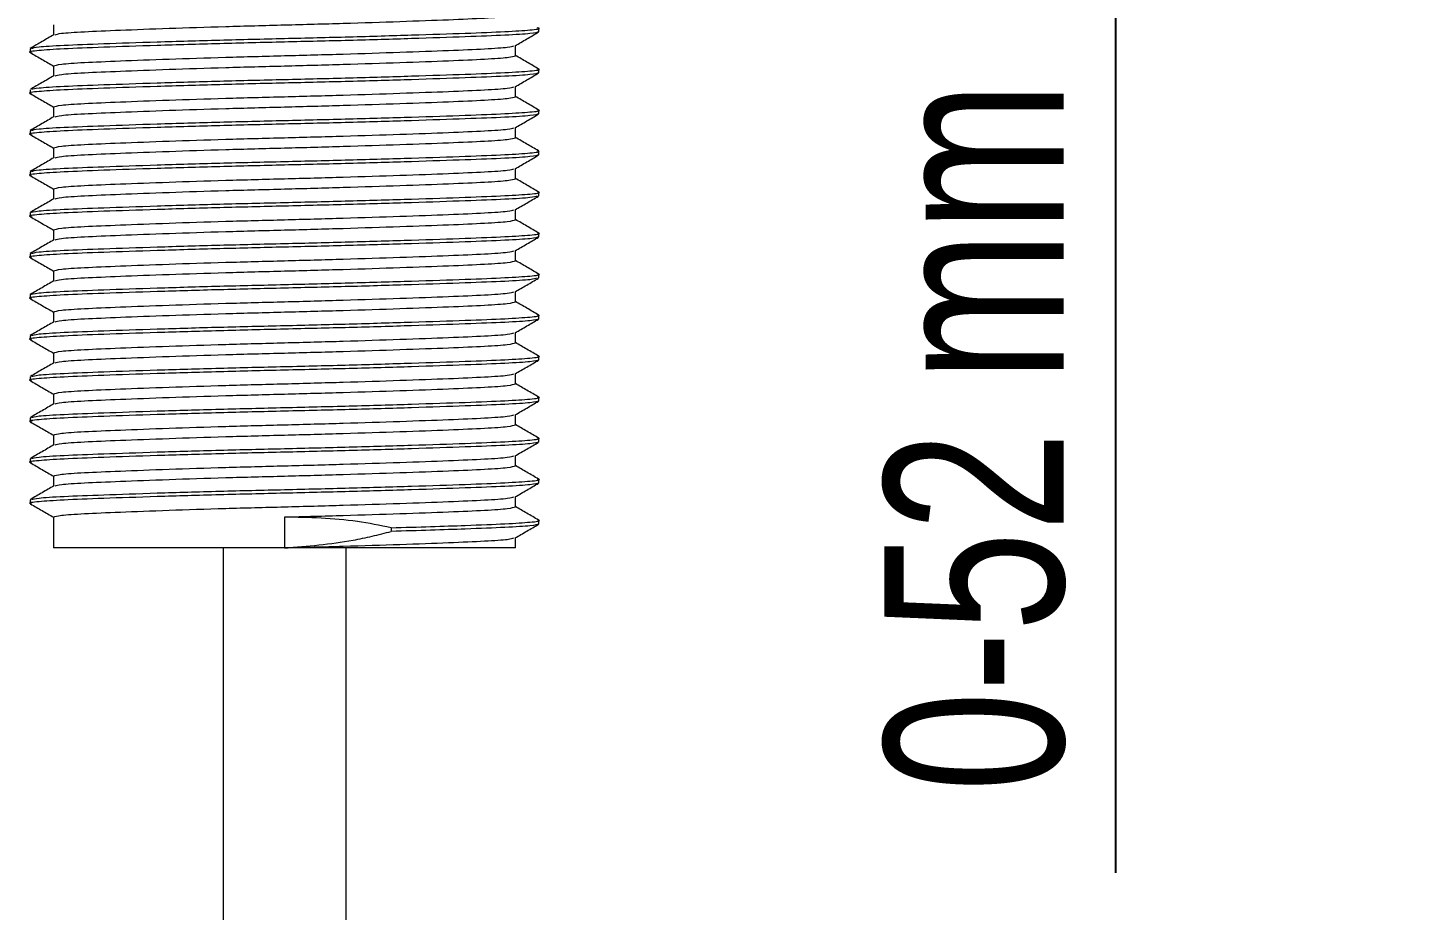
# Model space of a CAD drawing. Header units: millimetres. Extents: x 68 to 977, y 33 to 1394.
# Drawn here: x 818.9 to 954.7, y 883.7 to 969.7 of the extents above; entities that cross this region are included whole.
import ezdxf

# ---------------------------------------------------------------- set-up
doc = ezdxf.new("R2010")
doc.units = ezdxf.units.MM
doc.header["$LTSCALE"] = 5
doc.layers.add('LEVEL0', color=179, linetype='Continuous')
doc.styles.add('SLDTEXTSTYLE0', font='TXT', dxfattribs={"width": 0.75})
doc.dimstyles.new('SLDDIMSTYLE2', dxfattribs={"dimtxt": 17.5, "dimasz": 16.51, "dimexe": 0, "dimexo": 0.0625, "dimgap": 4.375, "dimtad": 1, "dimdec": 1, "dimlfac": 0.5, "dimrnd": 1e-09, "dimzin": 12, "dimdsep": 46, "dimtxsty": 'SLDTEXTSTYLE0', "dimblk1": 'CLOSED', "dimblk2": 'CLOSED', "dimsah": 1, "dimcen": 0.09, "dimadec": 0, "dimazin": 3, "dimtfac": 1, "dimtdec": 1, "dimtofl": 0, "dimtmove": 0, "dimatfit": 3, "dimldrblk": 'CLOSED', "dimfxl": 0, "dimfrac": 2, "dimtolj": 1, "dimtzin": 12, "dimarcsym": 0})

# ---------------------------------------------------------------- blocks, each defined once
blk = doc.blocks.new('_CLOSED')
at = {"color": 0, "linetype": 'ByBlock', "lineweight": -2}
for p, q in [((-1, 0.166667), (0, 0)), ((-1, 0.166667), (-1, -0.166667)), ((0, 0), (-1, -0.166667)), ((0, 0), (-1, 0))]:
    blk.add_line(p, q, dxfattribs=at)
blk = doc.blocks.new('_D_6')
at = {"layer": 'LEVEL0', "color": 7}
for p, q in [((892.95, 1046.41), (930.02, 1046.41)), ((925.02, 1046.41), (925.02, 1007.41)), ((892.95, 1007.41), (930.02, 1007.41)), ((925.02, 1007.41), (925.02, 887.3))]:
    blk.add_line(p, q, dxfattribs=at)
at = {"layer": 'LEVEL0', "color": 7, "xscale": 16.51, "yscale": 16.51}
for p, rotation in [((925.02, 1046.41, -12.2), 90.0000000000004), ((925.02, 1007.41, -12.2), 270.0000000000004)]:
    blk.add_blockref('_CLOSED', p, dxfattribs=dict(at, rotation=rotation))
at = {"layer": 'LEVEL0', "color": 7, "insert": (902.46, 895.23), "char_height": 17.5, "attachment_point": 1, "rotation": 90, "style": 'SLDTEXTSTYLE0'}
blk.add_mtext('0-52 mm', dxfattribs=at)

msp = doc.modelspace()

# ---------------------------------------------------------------- linework, layer by layer
at = {"color": 7, "linetype": 'Continuous', "lineweight": 15}
for p, q in [((821.42, 970.01), (821.42, 969.03)), ((868.77, 969.34), (868.77, 969.69)), ((866.48, 967.01), (866.48, 968)), ((819.13, 967.69), (819.13, 967.34)), ((821.42, 966.01), (821.42, 965.03)), ((868.77, 965.34), (868.77, 965.69)), ((866.48, 963.01), (866.48, 964)), ((819.13, 963.69), (819.13, 963.34)), ((821.42, 962.01), (821.42, 961.03)), ((868.77, 961.34), (868.77, 961.69)), ((866.48, 959.01), (866.48, 960)), ((819.13, 959.69), (819.13, 959.34)), ((821.42, 958.01), (821.42, 957.03)), ((868.77, 957.34), (868.77, 957.69)), ((819.13, 955.69), (819.13, 955.34)), ((866.48, 955.01), (866.48, 956)), ((821.42, 954.01), (821.42, 953.03)), ((868.77, 953.34), (868.77, 953.69)), ((819.13, 951.69), (819.13, 951.34)), ((866.48, 951.01), (866.48, 952)), ((821.42, 950.01), (821.42, 949.03)), ((868.77, 949.34), (868.77, 949.69)), ((819.13, 947.69), (819.13, 947.34)), ((866.48, 947.01), (866.48, 948)), ((821.42, 946.01), (821.42, 945.03)), ((868.77, 945.34), (868.77, 945.69)), ((819.13, 943.69), (819.13, 943.34)), ((866.48, 943.01), (866.48, 944)), ((821.42, 942.01), (821.42, 941.03)), ((868.77, 941.34), (868.77, 941.69)), ((819.13, 939.69), (819.13, 939.34)), ((866.48, 939.01), (866.48, 940)), ((821.42, 938.01), (821.42, 937.03)), ((868.77, 937.34), (868.77, 937.69)), ((819.13, 935.69), (819.13, 935.34)), ((866.48, 935.01), (866.48, 936)), ((821.42, 934.01), (821.42, 933.03)), ((868.77, 933.34), (868.77, 933.69)), ((819.13, 931.69), (819.13, 931.34)), ((866.48, 931.01), (866.48, 932)), ((821.42, 930.01), (821.42, 929.03)), ((868.77, 929.34), (868.77, 929.69)), ((819.13, 927.69), (819.13, 927.34)), ((866.48, 927.01), (866.48, 928)), ((821.42, 926.01), (821.42, 925.03)), ((868.77, 925.34), (868.77, 925.69)), ((819.13, 923.69), (819.13, 923.34)), ((866.48, 923.01), (866.48, 924)), ((821.42, 922.01), (821.42, 919.01)), ((854.36, 920.97), (854.36, 920.61)), ((868.77, 921.34), (868.77, 921.69)), ((866.48, 919.01), (866.48, 920)), ((843.95, 919.01), (821.42, 919.01)), ((837.95, 919.01), (837.95, 837.91)), ((866.48, 919.01), (843.95, 919.01)), ((849.95, 837.91), (849.95, 919.01))]:
    msp.add_line(p, q, dxfattribs=at)
at = {"color": 8, "linetype": 'Continuous', "lineweight": 0}
msp.add_line((843.95, 922.01), (843.95, 919.01), dxfattribs=at)
at = {"color": 7, "linetype": 'Continuous', "lineweight": 15}
for points, knots in [([(821.57, 969.05), (821.7, 969.1), (821.99, 969.2), (824.25, 969.35), (827.8, 969.5), (832.55, 969.68), (838.08, 969.86), (843.95, 970.01), (849.81, 970.17), (855.34, 970.35), (860.09, 970.52), (863.65, 970.68), (866.02, 970.84), (866.32, 970.96), (866.48, 971.01)], [0, 0, 0, 0, 0.06962, 0.152863, 0.236106, 0.322291, 0.408475, 0.491718, 0.574961, 0.661145, 0.74733, 0.830573, 0.913816, 1, 1, 1, 1]), ([(868.77, 969.34), (868.6, 969.28), (868.26, 969.16), (865.66, 969), (861.73, 968.85), (856.5, 968.67), (850.41, 968.49), (843.95, 968.34), (837.49, 968.18), (831.39, 968), (826.17, 967.83), (822.19, 967.67), (819.8, 967.51), (818.83, 967.38), (819.23, 967.31), (819.29, 967.3)], [0, 0, 0, 0, 0.083448, 0.164048, 0.244649, 0.328097, 0.411545, 0.492145, 0.572746, 0.656194, 0.739641, 0.820242, 0.900843, 0.98429, 1, 1, 1, 1]), ([(819.28, 967.72), (819.43, 967.77), (819.75, 967.88), (822.24, 968.03), (826.16, 968.18), (831.39, 968.36), (837.49, 968.54), (843.95, 968.69), (850.4, 968.85), (856.5, 969.03), (861.72, 969.2), (865.7, 969.36), (868.09, 969.52), (869.06, 969.64), (868.67, 969.71), (868.6, 969.72)], [0, 0, 0, 0, 0.069606, 0.151458, 0.23331, 0.318053, 0.402797, 0.484648, 0.5665, 0.651244, 0.735987, 0.817839, 0.89969, 0.984434, 1, 1, 1, 1]), ([(866.45, 967.98), (866.83, 968.2), (867.59, 968.64), (868.36, 969.09), (868.74, 969.31)], [0, 0, 0, 0, 0.499977, 1, 1, 1, 1]), ([(821.45, 969.05), (821.06, 968.83), (820.3, 968.39), (819.54, 967.94), (819.15, 967.72)], [0, 0, 0, 0, 0.4999786, 1, 1, 1, 1]), ([(821.42, 966.01), (821.57, 966.07), (821.87, 966.19), (824.24, 966.35), (827.8, 966.5), (832.55, 966.68), (838.08, 966.86), (843.95, 967.01), (849.81, 967.17), (855.34, 967.35), (860.09, 967.52), (863.65, 967.68), (865.9, 967.83), (866.19, 967.93), (866.33, 967.98)], [0, 0, 0, 0, 0.086151, 0.169362, 0.252573, 0.338724, 0.424875, 0.508085, 0.591296, 0.677447, 0.763598, 0.846809, 0.93002, 1, 1, 1, 1]), ([(819.16, 967.3), (819.54, 967.08), (820.29, 966.65), (821.04, 966.21), (821.42, 966)], [0, 0, 0, 0, 0.507401, 1, 1, 1, 1]), ([(821.57, 965.05), (821.71, 965.1), (822, 965.2), (824.25, 965.35), (827.8, 965.5), (832.55, 965.68), (838.08, 965.86), (843.95, 966.01), (849.81, 966.17), (855.34, 966.35), (860.09, 966.52), (863.65, 966.68), (866.02, 966.84), (866.32, 966.96), (866.48, 967.01)], [0, 0, 0, 0, 0.0689998, 0.1522982, 0.2355967, 0.3218386, 0.4080805, 0.4913789, 0.5746774, 0.6609193, 0.7471611, 0.8304596, 0.9137581, 1, 1, 1, 1]), ([(868.74, 965.72), (868.36, 965.94), (867.6, 966.38), (866.85, 966.82), (866.48, 967.03)], [0, 0, 0, 0, 0.505606, 1, 1, 1, 1]), ([(868.77, 965.34), (868.6, 965.28), (868.26, 965.16), (865.66, 965), (861.73, 964.85), (856.5, 964.67), (850.41, 964.49), (843.95, 964.34), (837.49, 964.18), (831.39, 964), (826.17, 963.83), (822.19, 963.67), (819.8, 963.51), (818.83, 963.39), (819.21, 963.32), (819.27, 963.31)], [0, 0, 0, 0, 0.083625, 0.164396, 0.245167, 0.328792, 0.412417, 0.493188, 0.57396, 0.657584, 0.741209, 0.82198, 0.902752, 0.986376, 1, 1, 1, 1]), ([(819.29, 963.73), (819.44, 963.77), (819.76, 963.88), (822.24, 964.03), (826.16, 964.18), (831.39, 964.36), (837.49, 964.54), (843.95, 964.69), (850.4, 964.85), (856.5, 965.03), (861.72, 965.2), (865.7, 965.36), (868.09, 965.52), (869.06, 965.64), (868.68, 965.71), (868.62, 965.72)], [0, 0, 0, 0, 0.0690453, 0.1511068, 0.2331683, 0.3181286, 0.403089, 0.4851505, 0.567212, 0.6521723, 0.7371326, 0.8191942, 0.9012557, 0.986216, 1, 1, 1, 1]), ([(866.45, 963.98), (866.83, 964.2), (867.59, 964.64), (868.36, 965.09), (868.74, 965.31)], [0, 0, 0, 0, 0.499983, 1, 1, 1, 1]), ([(821.45, 965.05), (821.07, 964.83), (820.3, 964.39), (819.54, 963.95), (819.16, 963.73)], [0, 0, 0, 0, 0.499979, 1, 1, 1, 1]), ([(821.42, 962.01), (821.57, 962.07), (821.87, 962.19), (824.24, 962.35), (827.8, 962.5), (832.55, 962.68), (838.08, 962.86), (843.95, 963.01), (849.81, 963.17), (855.34, 963.35), (860.09, 963.52), (863.65, 963.68), (865.9, 963.83), (866.19, 963.93), (866.33, 963.98)], [0, 0, 0, 0, 0.086122, 0.169305, 0.252488, 0.338611, 0.424733, 0.507916, 0.591099, 0.677221, 0.763344, 0.846527, 0.92971, 1, 1, 1, 1]), ([(819.15, 963.31), (819.53, 963.09), (820.29, 962.65), (821.04, 962.21), (821.42, 962)], [0, 0, 0, 0, 0.505686, 1, 1, 1, 1]), ([(821.56, 961.05), (821.69, 961.09), (821.99, 961.2), (824.24, 961.35), (827.8, 961.5), (832.55, 961.68), (838.08, 961.86), (843.95, 962.01), (849.81, 962.17), (855.34, 962.35), (860.09, 962.52), (863.65, 962.68), (866.02, 962.84), (866.32, 962.96), (866.48, 963.01)], [0, 0, 0, 0, 0.070827, 0.153962, 0.237097, 0.32317, 0.409242, 0.492377, 0.575512, 0.661585, 0.747657, 0.830792, 0.913927, 1, 1, 1, 1]), ([(868.74, 961.72), (868.36, 961.94), (867.6, 962.38), (866.85, 962.82), (866.48, 963.03)], [0, 0, 0, 0, 0.506402, 1, 1, 1, 1]), ([(868.77, 961.34), (868.6, 961.28), (868.26, 961.16), (865.66, 961), (861.73, 960.85), (856.5, 960.67), (850.41, 960.49), (843.95, 960.34), (837.49, 960.18), (831.39, 960), (826.17, 959.83), (822.19, 959.67), (819.8, 959.51), (818.83, 959.38), (819.23, 959.31), (819.29, 959.3)], [0, 0, 0, 0, 0.083453, 0.164058, 0.244664, 0.328117, 0.41157, 0.492175, 0.572781, 0.656234, 0.739687, 0.820292, 0.900898, 0.984351, 1, 1, 1, 1]), ([(819.27, 959.72), (819.42, 959.77), (819.74, 959.88), (822.24, 960.03), (826.16, 960.18), (831.39, 960.36), (837.49, 960.54), (843.95, 960.69), (850.4, 960.85), (856.5, 961.03), (861.72, 961.2), (865.7, 961.36), (868.09, 961.52), (869.06, 961.64), (868.67, 961.71), (868.61, 961.72)], [0, 0, 0, 0, 0.070742, 0.15257, 0.234399, 0.319119, 0.403839, 0.485668, 0.567497, 0.652216, 0.736936, 0.818765, 0.900594, 0.985313, 1, 1, 1, 1]), ([(866.44, 959.98), (866.83, 960.2), (867.59, 960.64), (868.36, 961.08), (868.74, 961.31)], [0, 0, 0, 0, 0.499977, 1, 1, 1, 1]), ([(821.44, 961.05), (821.06, 960.83), (820.3, 960.38), (819.53, 959.94), (819.15, 959.72)], [0, 0, 0, 0, 0.499981, 1, 1, 1, 1]), ([(821.42, 958.01), (821.57, 958.07), (821.87, 958.19), (824.24, 958.35), (827.8, 958.5), (832.55, 958.68), (838.08, 958.86), (843.95, 959.01), (849.81, 959.17), (855.34, 959.35), (860.09, 959.52), (863.65, 959.68), (865.9, 959.83), (866.19, 959.93), (866.32, 959.98)], [0, 0, 0, 0, 0.086194, 0.169447, 0.252699, 0.338894, 0.425088, 0.508341, 0.591593, 0.677787, 0.763982, 0.847234, 0.930487, 1, 1, 1, 1]), ([(819.16, 959.3), (819.54, 959.08), (820.29, 958.65), (821.04, 958.21), (821.42, 958)], [0, 0, 0, 0, 0.507312, 1, 1, 1, 1]), ([(821.56, 957.05), (821.69, 957.1), (821.99, 957.2), (824.24, 957.35), (827.8, 957.5), (832.55, 957.68), (838.08, 957.86), (843.95, 958.01), (849.81, 958.17), (855.34, 958.35), (860.09, 958.52), (863.65, 958.68), (866.02, 958.84), (866.32, 958.96), (866.48, 959.01)], [0, 0, 0, 0, 0.070451, 0.15362, 0.236788, 0.322896, 0.409003, 0.492172, 0.57534, 0.661448, 0.747555, 0.830724, 0.913893, 1, 1, 1, 1]), ([(868.73, 957.73), (868.35, 957.95), (867.6, 958.38), (866.85, 958.82), (866.48, 959.03)], [0, 0, 0, 0, 0.507369, 1, 1, 1, 1]), ([(868.77, 957.34), (868.6, 957.28), (868.26, 957.16), (865.66, 957), (861.73, 956.85), (856.5, 956.67), (850.41, 956.49), (843.95, 956.34), (837.49, 956.18), (831.39, 956), (826.17, 955.83), (822.19, 955.67), (819.8, 955.51), (818.83, 955.39), (819.22, 955.32), (819.27, 955.31)], [0, 0, 0, 0, 0.083596, 0.16434, 0.245084, 0.32868, 0.412276, 0.49302, 0.573764, 0.65736, 0.740956, 0.8217, 0.902444, 0.98604, 1, 1, 1, 1]), ([(821.44, 957.05), (821.06, 956.83), (820.3, 956.38), (819.53, 955.94), (819.15, 955.72)], [0, 0, 0, 0, 0.499979, 1, 1, 1, 1]), ([(819.27, 955.72), (819.42, 955.77), (819.75, 955.88), (822.24, 956.03), (826.16, 956.18), (831.39, 956.36), (837.49, 956.54), (843.95, 956.69), (850.4, 956.85), (856.5, 957.03), (861.72, 957.2), (865.7, 957.36), (868.09, 957.52), (869.06, 957.65), (868.66, 957.71), (868.6, 957.73)], [0, 0, 0, 0, 0.070389, 0.152141, 0.233893, 0.318533, 0.403173, 0.484926, 0.566678, 0.651318, 0.735958, 0.81771, 0.899462, 0.984103, 1, 1, 1, 1]), ([(866.45, 955.98), (866.83, 956.2), (867.6, 956.65), (868.36, 957.09), (868.74, 957.31)], [0, 0, 0, 0, 0.499979, 1, 1, 1, 1]), ([(821.42, 954.01), (821.57, 954.07), (821.87, 954.19), (824.24, 954.35), (827.8, 954.5), (832.55, 954.68), (838.08, 954.86), (843.95, 955.01), (849.81, 955.17), (855.34, 955.35), (860.09, 955.52), (863.65, 955.68), (865.91, 955.83), (866.2, 955.93), (866.33, 955.98)], [0, 0, 0, 0, 0.086072, 0.169207, 0.252341, 0.338413, 0.424485, 0.50762, 0.590754, 0.676827, 0.762899, 0.846033, 0.929168, 1, 1, 1, 1]), ([(819.15, 955.31), (819.53, 955.09), (820.29, 954.65), (821.04, 954.21), (821.42, 954)], [0, 0, 0, 0, 0.50597, 1, 1, 1, 1]), ([(821.57, 953.05), (821.71, 953.1), (822, 953.2), (824.25, 953.35), (827.8, 953.5), (832.55, 953.68), (838.08, 953.86), (843.95, 954.01), (849.81, 954.17), (855.34, 954.35), (860.09, 954.52), (863.65, 954.68), (866.02, 954.84), (866.32, 954.96), (866.48, 955.01)], [0, 0, 0, 0, 0.069063, 0.152355, 0.235648, 0.321884, 0.40812, 0.491413, 0.574706, 0.660942, 0.747178, 0.830471, 0.913764, 1, 1, 1, 1]), ([(868.74, 953.72), (868.36, 953.94), (867.6, 954.38), (866.85, 954.82), (866.48, 955.03)], [0, 0, 0, 0, 0.506117, 1, 1, 1, 1]), ([(868.6, 953.3), (868.46, 953.26), (868.13, 953.15), (865.65, 953), (861.73, 952.85), (856.5, 952.67), (850.41, 952.49), (843.95, 952.34), (837.49, 952.18), (831.39, 952), (826.17, 951.83), (822.19, 951.67), (819.8, 951.51), (818.83, 951.38), (819.22, 951.32), (819.29, 951.3)], [0, 0, 0, 0, 0.069116, 0.151016, 0.232916, 0.317709, 0.402503, 0.484403, 0.566303, 0.651096, 0.735889, 0.81779, 0.89969, 0.984483, 1, 1, 1, 1]), ([(819.13, 951.69), (819.3, 951.75), (819.63, 951.87), (822.23, 952.03), (826.16, 952.18), (831.39, 952.36), (837.49, 952.54), (843.95, 952.69), (850.4, 952.85), (856.5, 953.03), (861.72, 953.2), (865.7, 953.36), (868.09, 953.52), (869.06, 953.64), (868.67, 953.71), (868.62, 953.72)], [0, 0, 0, 0, 0.083568, 0.164284, 0.245, 0.328568, 0.412136, 0.492852, 0.573568, 0.657136, 0.740703, 0.82142, 0.902136, 0.985704, 1, 1, 1, 1]), ([(821.45, 953.05), (821.07, 952.83), (820.3, 952.39), (819.54, 951.95), (819.16, 951.73)], [0, 0, 0, 0, 0.499979, 1, 1, 1, 1]), ([(866.44, 951.98), (866.83, 952.2), (867.59, 952.64), (868.35, 953.08), (868.74, 953.3)], [0, 0, 0, 0, 0.499979, 1, 1, 1, 1]), ([(821.42, 950.01), (821.57, 950.07), (821.87, 950.19), (824.24, 950.35), (827.8, 950.5), (832.55, 950.68), (838.08, 950.86), (843.95, 951.01), (849.81, 951.17), (855.34, 951.35), (860.09, 951.52), (863.64, 951.68), (865.89, 951.83), (866.19, 951.93), (866.32, 951.98)], [0, 0, 0, 0, 0.08623, 0.169517, 0.252803, 0.339033, 0.425263, 0.508549, 0.591836, 0.678066, 0.764296, 0.847582, 0.930869, 1, 1, 1, 1]), ([(819.15, 951.3), (819.54, 951.08), (820.29, 950.65), (821.04, 950.21), (821.42, 950)], [0, 0, 0, 0, 0.506954, 1, 1, 1, 1]), ([(821.57, 949.05), (821.7, 949.1), (821.99, 949.2), (824.25, 949.35), (827.8, 949.5), (832.55, 949.68), (838.08, 949.86), (843.95, 950.01), (849.81, 950.17), (855.34, 950.35), (860.09, 950.52), (863.65, 950.68), (866.02, 950.84), (866.32, 950.96), (866.48, 951.01)], [0, 0, 0, 0, 0.069703, 0.152938, 0.236174, 0.322351, 0.408527, 0.491763, 0.574999, 0.661175, 0.747352, 0.830588, 0.913823, 1, 1, 1, 1]), ([(868.74, 949.72), (868.36, 949.94), (867.6, 950.38), (866.85, 950.82), (866.48, 951.03)], [0, 0, 0, 0, 0.505779, 1, 1, 1, 1]), ([(868.77, 949.34), (868.6, 949.28), (868.26, 949.16), (865.66, 949), (861.73, 948.85), (856.5, 948.67), (850.41, 948.49), (843.95, 948.34), (837.49, 948.18), (831.39, 948), (826.17, 947.83), (822.19, 947.67), (819.8, 947.51), (818.83, 947.39), (819.22, 947.32), (819.28, 947.31)], [0, 0, 0, 0, 0.083558, 0.164265, 0.244971, 0.328529, 0.412087, 0.492794, 0.5735, 0.657058, 0.740616, 0.821323, 0.90203, 0.985587, 1, 1, 1, 1]), ([(821.45, 949.05), (821.06, 948.83), (820.3, 948.39), (819.54, 947.94), (819.15, 947.72)], [0, 0, 0, 0, 0.499983, 1, 1, 1, 1]), ([(819.28, 947.72), (819.43, 947.77), (819.75, 947.88), (822.24, 948.03), (826.16, 948.18), (831.39, 948.36), (837.49, 948.54), (843.95, 948.69), (850.4, 948.85), (856.5, 949.03), (861.72, 949.2), (865.7, 949.36), (868.09, 949.52), (869.06, 949.64), (868.68, 949.71), (868.62, 949.72)], [0, 0, 0, 0, 0.069663, 0.151655, 0.233647, 0.318535, 0.403423, 0.485415, 0.567406, 0.652295, 0.737183, 0.819174, 0.901166, 0.986054, 1, 1, 1, 1]), ([(866.45, 947.98), (866.83, 948.2), (867.6, 948.65), (868.36, 949.09), (868.74, 949.31)], [0, 0, 0, 0, 0.499981, 1, 1, 1, 1]), ([(821.42, 946.01), (821.57, 946.07), (821.87, 946.19), (824.24, 946.35), (827.8, 946.5), (832.55, 946.68), (838.08, 946.86), (843.95, 947.01), (849.81, 947.17), (855.34, 947.35), (860.09, 947.52), (863.65, 947.68), (865.91, 947.83), (866.2, 947.94), (866.34, 947.98)], [0, 0, 0, 0, 0.086052, 0.169167, 0.252282, 0.338333, 0.424385, 0.5075, 0.590615, 0.676667, 0.762718, 0.845833, 0.928948, 1, 1, 1, 1]), ([(819.15, 947.31), (819.53, 947.09), (820.29, 946.65), (821.04, 946.21), (821.42, 946)], [0, 0, 0, 0, 0.506344, 1, 1, 1, 1]), ([(821.55, 945.05), (821.69, 945.09), (821.98, 945.2), (824.24, 945.35), (827.8, 945.5), (832.55, 945.68), (838.08, 945.86), (843.95, 946.01), (849.81, 946.17), (855.34, 946.35), (860.09, 946.52), (863.65, 946.68), (866.02, 946.84), (866.32, 946.96), (866.48, 947.01)], [0, 0, 0, 0, 0.070997, 0.154117, 0.237237, 0.323294, 0.40935, 0.49247, 0.57559, 0.661647, 0.747704, 0.830823, 0.913943, 1, 1, 1, 1]), ([(868.74, 945.72), (868.35, 945.95), (867.6, 946.38), (866.85, 946.82), (866.48, 947.03)], [0, 0, 0, 0, 0.506992, 1, 1, 1, 1]), ([(868.6, 945.3), (868.45, 945.26), (868.13, 945.15), (865.65, 945), (861.73, 944.85), (856.5, 944.67), (850.41, 944.49), (843.95, 944.34), (837.49, 944.18), (831.39, 944), (826.17, 943.83), (822.19, 943.67), (819.8, 943.51), (818.83, 943.39), (819.22, 943.32), (819.28, 943.31)], [0, 0, 0, 0, 0.068926, 0.150904, 0.232881, 0.317755, 0.402628, 0.484606, 0.566583, 0.651456, 0.73633, 0.818307, 0.900285, 0.985158, 1, 1, 1, 1]), ([(819.13, 943.69), (819.3, 943.75), (819.63, 943.87), (822.23, 944.03), (826.16, 944.18), (831.39, 944.36), (837.49, 944.54), (843.95, 944.69), (850.4, 944.85), (856.5, 945.03), (861.72, 945.2), (865.7, 945.36), (868.09, 945.52), (869.06, 945.64), (868.67, 945.71), (868.61, 945.72)], [0, 0, 0, 0, 0.083491, 0.164134, 0.244777, 0.328268, 0.41176, 0.492402, 0.573045, 0.656536, 0.740028, 0.820671, 0.901313, 0.984805, 1, 1, 1, 1]), ([(821.44, 945.05), (821.06, 944.83), (820.29, 944.38), (819.53, 943.94), (819.15, 943.72)], [0, 0, 0, 0, 0.499979, 1, 1, 1, 1]), ([(866.44, 943.98), (866.82, 944.2), (867.59, 944.64), (868.35, 945.08), (868.73, 945.3)], [0, 0, 0, 0, 0.499978, 1, 1, 1, 1]), ([(821.42, 942.01), (821.57, 942.07), (821.87, 942.19), (824.24, 942.35), (827.8, 942.5), (832.55, 942.68), (838.08, 942.86), (843.95, 943.01), (849.81, 943.17), (855.34, 943.35), (860.09, 943.52), (863.64, 943.68), (865.89, 943.83), (866.18, 943.93), (866.32, 943.98)], [0, 0, 0, 0, 0.08625, 0.169556, 0.252862, 0.339112, 0.425362, 0.508668, 0.591974, 0.678224, 0.764474, 0.84778, 0.931086, 1, 1, 1, 1]), ([(819.15, 943.31), (819.53, 943.09), (820.29, 942.65), (821.04, 942.21), (821.42, 942)], [0, 0, 0, 0, 0.506356, 1, 1, 1, 1]), ([(821.57, 941.05), (821.7, 941.1), (821.99, 941.2), (824.25, 941.35), (827.8, 941.5), (832.55, 941.68), (838.08, 941.86), (843.95, 942.01), (849.81, 942.17), (855.34, 942.35), (860.09, 942.52), (863.65, 942.68), (866.02, 942.84), (866.32, 942.96), (866.48, 943.01)], [0, 0, 0, 0, 0.069747, 0.152978, 0.23621, 0.322383, 0.408555, 0.491787, 0.575019, 0.661191, 0.747364, 0.830596, 0.913827, 1, 1, 1, 1]), ([(868.74, 941.72), (868.35, 941.95), (867.6, 942.38), (866.85, 942.82), (866.48, 943.03)], [0, 0, 0, 0, 0.5071204, 1, 1, 1, 1]), ([(868.77, 941.34), (868.6, 941.28), (868.26, 941.16), (865.66, 941), (861.73, 940.85), (856.5, 940.67), (850.41, 940.49), (843.95, 940.34), (837.49, 940.18), (831.39, 940), (826.17, 939.83), (822.19, 939.67), (819.8, 939.51), (818.83, 939.38), (819.22, 939.32), (819.28, 939.31)], [0, 0, 0, 0, 0.083517, 0.164184, 0.24485, 0.328367, 0.411884, 0.492551, 0.573217, 0.656734, 0.740251, 0.820918, 0.901584, 0.985101, 1, 1, 1, 1]), ([(821.45, 941.05), (821.06, 940.83), (820.3, 940.39), (819.53, 939.94), (819.15, 939.72)], [0, 0, 0, 0, 0.499977, 1, 1, 1, 1]), ([(819.28, 939.72), (819.43, 939.77), (819.75, 939.88), (822.24, 940.03), (826.16, 940.18), (831.39, 940.36), (837.49, 940.54), (843.95, 940.69), (850.4, 940.85), (856.5, 941.03), (861.72, 941.2), (865.7, 941.36), (868.09, 941.52), (869.06, 941.64), (868.66, 941.71), (868.6, 941.72)], [0, 0, 0, 0, 0.069723, 0.151554, 0.233385, 0.318106, 0.402828, 0.484658, 0.566489, 0.651211, 0.735932, 0.817763, 0.899594, 0.984315, 1, 1, 1, 1]), ([(866.45, 939.98), (866.83, 940.2), (867.6, 940.65), (868.36, 941.09), (868.74, 941.31)], [0, 0, 0, 0, 0.49998, 1, 1, 1, 1]), ([(821.42, 938.01), (821.57, 938.07), (821.87, 938.19), (824.24, 938.35), (827.8, 938.5), (832.55, 938.68), (838.08, 938.86), (843.95, 939.01), (849.81, 939.17), (855.34, 939.35), (860.09, 939.52), (863.65, 939.68), (865.91, 939.83), (866.2, 939.93), (866.34, 939.98)], [0, 0, 0, 0, 0.086058, 0.16918, 0.252301, 0.33836, 0.424418, 0.507539, 0.590661, 0.676719, 0.762778, 0.845899, 0.92902, 1, 1, 1, 1]), ([(819.15, 939.31), (819.54, 939.08), (820.29, 938.65), (821.04, 938.21), (821.42, 938)], [0, 0, 0, 0, 0.506749, 1, 1, 1, 1]), ([(821.57, 937.05), (821.71, 937.1), (822, 937.2), (824.25, 937.35), (827.8, 937.5), (832.55, 937.68), (838.08, 937.86), (843.95, 938.01), (849.81, 938.17), (855.34, 938.35), (860.09, 938.52), (863.65, 938.68), (866.02, 938.84), (866.32, 938.96), (866.48, 939.01)], [0, 0, 0, 0, 0.068953, 0.152256, 0.235559, 0.321805, 0.408051, 0.491354, 0.574656, 0.660902, 0.747149, 0.830451, 0.913754, 1, 1, 1, 1]), ([(868.74, 937.72), (868.36, 937.94), (867.6, 938.38), (866.85, 938.82), (866.48, 939.03)], [0, 0, 0, 0, 0.5056302, 1, 1, 1, 1]), ([(868.77, 937.34), (868.6, 937.28), (868.26, 937.16), (865.66, 937), (861.73, 936.85), (856.5, 936.67), (850.41, 936.49), (843.95, 936.34), (837.49, 936.18), (831.39, 936), (826.17, 935.83), (822.19, 935.67), (819.8, 935.51), (818.83, 935.39), (819.22, 935.32), (819.27, 935.31)], [0, 0, 0, 0, 0.083599, 0.164346, 0.245093, 0.328692, 0.412291, 0.493038, 0.573785, 0.657384, 0.740983, 0.82173, 0.902477, 0.986076, 1, 1, 1, 1]), ([(821.45, 937.05), (821.07, 936.83), (820.3, 936.39), (819.54, 935.95), (819.16, 935.73)], [0, 0, 0, 0, 0.499979, 1, 1, 1, 1]), ([(819.29, 935.73), (819.44, 935.77), (819.76, 935.88), (822.24, 936.03), (826.16, 936.18), (831.39, 936.36), (837.49, 936.54), (843.95, 936.69), (850.4, 936.85), (856.5, 937.03), (861.72, 937.2), (865.7, 937.36), (868.09, 937.52), (869.06, 937.64), (868.68, 937.71), (868.62, 937.72)], [0, 0, 0, 0, 0.069007, 0.151068, 0.233129, 0.318089, 0.403049, 0.48511, 0.567171, 0.652131, 0.737091, 0.819153, 0.901214, 0.986174, 1, 1, 1, 1]), ([(866.44, 935.98), (866.82, 936.2), (867.59, 936.64), (868.35, 937.08), (868.73, 937.3)], [0, 0, 0, 0, 0.499978, 1, 1, 1, 1]), ([(821.42, 934.01), (821.57, 934.07), (821.87, 934.19), (824.24, 934.35), (827.8, 934.5), (832.55, 934.68), (838.08, 934.86), (843.95, 935.01), (849.81, 935.17), (855.34, 935.35), (860.09, 935.52), (863.64, 935.68), (865.89, 935.83), (866.18, 935.93), (866.32, 935.98)], [0, 0, 0, 0, 0.086248, 0.169553, 0.252857, 0.339106, 0.425354, 0.508658, 0.591963, 0.678211, 0.764459, 0.847764, 0.931069, 1, 1, 1, 1]), ([(819.15, 935.31), (819.53, 935.09), (820.29, 934.65), (821.04, 934.21), (821.42, 934)], [0, 0, 0, 0, 0.505842, 1, 1, 1, 1]), ([(821.56, 933.05), (821.69, 933.09), (821.99, 933.2), (824.24, 933.35), (827.8, 933.5), (832.55, 933.68), (838.08, 933.86), (843.95, 934.01), (849.81, 934.17), (855.34, 934.35), (860.09, 934.52), (863.65, 934.68), (866.02, 934.84), (866.32, 934.96), (866.48, 935.01)], [0, 0, 0, 0, 0.0707172, 0.153862, 0.2370069, 0.3230896, 0.4091724, 0.4923172, 0.575462, 0.6615448, 0.7476276, 0.8307724, 0.9139172, 1, 1, 1, 1]), ([(868.74, 933.72), (868.36, 933.94), (867.6, 934.38), (866.85, 934.82), (866.48, 935.03)], [0, 0, 0, 0, 0.506294, 1, 1, 1, 1]), ([(868.77, 933.34), (868.6, 933.28), (868.26, 933.16), (865.66, 933), (861.73, 932.85), (856.5, 932.67), (850.41, 932.49), (843.95, 932.34), (837.49, 932.18), (831.39, 932), (826.17, 931.83), (822.19, 931.67), (819.8, 931.51), (818.83, 931.38), (819.23, 931.32), (819.29, 931.3)], [0, 0, 0, 0, 0.08348, 0.164111, 0.244742, 0.328222, 0.411702, 0.492333, 0.572964, 0.656444, 0.739924, 0.820555, 0.901186, 0.984666, 1, 1, 1, 1]), ([(821.44, 933.05), (821.06, 932.83), (820.3, 932.38), (819.53, 931.94), (819.15, 931.72)], [0, 0, 0, 0, 0.4999819, 1, 1, 1, 1]), ([(819.27, 931.72), (819.42, 931.77), (819.75, 931.88), (822.24, 932.03), (826.16, 932.18), (831.39, 932.36), (837.49, 932.54), (843.95, 932.69), (850.4, 932.85), (856.5, 933.03), (861.72, 933.2), (865.7, 933.36), (868.09, 933.52), (869.06, 933.64), (868.67, 933.71), (868.61, 933.72)], [0, 0, 0, 0, 0.070633, 0.152483, 0.234334, 0.319076, 0.403817, 0.485668, 0.567518, 0.65226, 0.737002, 0.818852, 0.900703, 0.985444, 1, 1, 1, 1]), ([(866.45, 931.98), (866.83, 932.2), (867.6, 932.65), (868.36, 933.09), (868.74, 933.31)], [0, 0, 0, 0, 0.499979, 1, 1, 1, 1]), ([(819.15, 931.3), (819.54, 931.08), (820.29, 930.65), (821.04, 930.21), (821.42, 930)], [0, 0, 0, 0, 0.507104, 1, 1, 1, 1]), ([(821.42, 930.01), (821.57, 930.07), (821.87, 930.19), (824.24, 930.35), (827.8, 930.5), (832.55, 930.68), (838.08, 930.86), (843.95, 931.01), (849.81, 931.17), (855.34, 931.35), (860.09, 931.52), (863.65, 931.68), (865.9, 931.83), (866.2, 931.93), (866.33, 931.98)], [0, 0, 0, 0, 0.086087, 0.169235, 0.252383, 0.33847, 0.424557, 0.507705, 0.590853, 0.67694, 0.763027, 0.846175, 0.929323, 1, 1, 1, 1]), ([(821.56, 929.05), (821.69, 929.09), (821.99, 929.2), (824.24, 929.35), (827.8, 929.5), (832.55, 929.68), (838.08, 929.86), (843.95, 930.01), (849.81, 930.17), (855.34, 930.35), (860.09, 930.52), (863.65, 930.68), (866.02, 930.84), (866.32, 930.96), (866.48, 931.01)], [0, 0, 0, 0, 0.070568, 0.153726, 0.236884, 0.322981, 0.409077, 0.492236, 0.575394, 0.66149, 0.747587, 0.830745, 0.913903, 1, 1, 1, 1]), ([(868.73, 929.73), (868.35, 929.95), (867.6, 930.38), (866.85, 930.82), (866.48, 931.03)], [0, 0, 0, 0, 0.50735, 1, 1, 1, 1]), ([(868.77, 929.34), (868.6, 929.28), (868.26, 929.16), (865.66, 929), (861.73, 928.85), (856.5, 928.67), (850.41, 928.49), (843.95, 928.34), (837.49, 928.18), (831.39, 928), (826.17, 927.83), (822.19, 927.67), (819.8, 927.51), (818.83, 927.39), (819.21, 927.32), (819.27, 927.31)], [0, 0, 0, 0, 0.0836293, 0.1644051, 0.2451809, 0.3288101, 0.4124394, 0.4932152, 0.573991, 0.6576203, 0.7412495, 0.8220253, 0.9028011, 0.9864304, 1, 1, 1, 1]), ([(821.44, 929.05), (821.06, 928.83), (820.3, 928.38), (819.53, 927.94), (819.15, 927.72)], [0, 0, 0, 0, 0.499977, 1, 1, 1, 1]), ([(819.27, 927.72), (819.42, 927.77), (819.75, 927.88), (822.24, 928.03), (826.16, 928.18), (831.39, 928.36), (837.49, 928.54), (843.95, 928.69), (850.4, 928.85), (856.5, 929.03), (861.72, 929.2), (865.7, 929.36), (868.09, 929.52), (869.06, 929.65), (868.66, 929.71), (868.6, 929.73)], [0, 0, 0, 0, 0.0705007, 0.1522458, 0.2339909, 0.3186237, 0.4032564, 0.4850015, 0.5667466, 0.6513794, 0.7360121, 0.8177572, 0.8995023, 0.9841351, 1, 1, 1, 1]), ([(866.44, 927.98), (866.83, 928.2), (867.59, 928.64), (868.35, 929.08), (868.74, 929.3)], [0, 0, 0, 0, 0.4999822, 1, 1, 1, 1]), ([(819.15, 927.31), (819.53, 927.09), (820.29, 926.65), (821.04, 926.21), (821.42, 926)], [0, 0, 0, 0, 0.5055997, 1, 1, 1, 1]), ([(821.42, 926.01), (821.57, 926.07), (821.87, 926.19), (824.24, 926.35), (827.8, 926.5), (832.55, 926.68), (838.08, 926.86), (843.95, 927.01), (849.81, 927.17), (855.34, 927.35), (860.09, 927.52), (863.64, 927.68), (865.89, 927.83), (866.19, 927.93), (866.32, 927.98)], [0, 0, 0, 0, 0.086219, 0.169495, 0.25277, 0.338989, 0.425208, 0.508484, 0.591759, 0.677978, 0.764197, 0.847473, 0.930748, 1, 1, 1, 1]), ([(821.57, 925.05), (821.71, 925.1), (822, 925.2), (824.25, 925.35), (827.8, 925.5), (832.55, 925.68), (838.08, 925.86), (843.95, 926.01), (849.81, 926.17), (855.34, 926.35), (860.09, 926.52), (863.65, 926.68), (866.02, 926.84), (866.32, 926.96), (866.48, 927.01)], [0, 0, 0, 0, 0.069138, 0.152424, 0.23571, 0.321939, 0.408168, 0.491454, 0.57474, 0.66097, 0.747199, 0.830485, 0.913771, 1, 1, 1, 1]), ([(868.74, 925.72), (868.36, 925.94), (867.6, 926.38), (866.85, 926.82), (866.48, 927.03)], [0, 0, 0, 0, 0.5062762, 1, 1, 1, 1]), ([(868.77, 925.34), (868.6, 925.28), (868.26, 925.16), (865.66, 925), (861.73, 924.85), (856.5, 924.67), (850.41, 924.49), (843.95, 924.34), (837.49, 924.18), (831.39, 924), (826.17, 923.83), (822.19, 923.67), (819.8, 923.51), (818.83, 923.38), (819.23, 923.31), (819.29, 923.3)], [0, 0, 0, 0, 0.083454, 0.164061, 0.244668, 0.328123, 0.411577, 0.492184, 0.572791, 0.656245, 0.7397, 0.820307, 0.900914, 0.984368, 1, 1, 1, 1]), ([(821.45, 925.05), (821.07, 924.83), (820.3, 924.39), (819.54, 923.95), (819.15, 923.72)], [0, 0, 0, 0, 0.499975, 1, 1, 1, 1]), ([(819.29, 923.72), (819.44, 923.77), (819.76, 923.88), (822.24, 924.03), (826.16, 924.18), (831.39, 924.36), (837.49, 924.54), (843.95, 924.69), (850.4, 924.85), (856.5, 925.03), (861.72, 925.2), (865.7, 925.36), (868.09, 925.52), (869.06, 925.64), (868.67, 925.71), (868.61, 925.72)], [0, 0, 0, 0, 0.069175, 0.15114, 0.233105, 0.317966, 0.402826, 0.484791, 0.566756, 0.651617, 0.736477, 0.818442, 0.900407, 0.985268, 1, 1, 1, 1]), ([(866.45, 923.98), (866.83, 924.2), (867.59, 924.64), (868.36, 925.09), (868.74, 925.31)], [0, 0, 0, 0, 0.499977, 1, 1, 1, 1]), ([(819.16, 923.3), (819.54, 923.08), (820.29, 922.65), (821.04, 922.21), (821.42, 922)], [0, 0, 0, 0, 0.507348, 1, 1, 1, 1]), ([(821.42, 922.01), (821.57, 922.07), (821.87, 922.19), (824.24, 922.35), (827.8, 922.5), (832.55, 922.68), (838.08, 922.86), (843.95, 923.01), (849.81, 923.17), (855.34, 923.35), (860.09, 923.52), (863.65, 923.68), (865.9, 923.83), (866.19, 923.93), (866.33, 923.98)], [0, 0, 0, 0, 0.086127, 0.169314, 0.252502, 0.338629, 0.424756, 0.507943, 0.59113, 0.677257, 0.763384, 0.846572, 0.929759, 1, 1, 1, 1]), ([(843.95, 922.01), (845.88, 922.07), (849.81, 922.17), (855.34, 922.35), (860.09, 922.52), (863.65, 922.68), (866.02, 922.84), (866.32, 922.96), (866.48, 923.01)], [0, 0, 0, 0, 0.163773, 0.333333, 0.502893, 0.666667, 0.83044, 1, 1, 1, 1]), ([(854.36, 920.97), (853.26, 921.19), (849.83, 921.89), (846.33, 921.96), (843.95, 922.01)], [0, 0, 0, 0, 0.320154, 1, 1, 1, 1]), ([(868.74, 921.72), (868.36, 921.94), (867.6, 922.38), (866.85, 922.82), (866.48, 923.03)], [0, 0, 0, 0, 0.505717, 1, 1, 1, 1]), ([(843.95, 919.01), (846.19, 919.18), (849.07, 919.4), (852.51, 920.14), (853.74, 920.45), (854.36, 920.61)], [0, 0, 0, 0, 0.638018, 0.818887, 1, 1, 1, 1]), ([(854.36, 920.97), (855.67, 921.01), (858.29, 921.08), (862.16, 921.22), (865.71, 921.36), (868.09, 921.52), (869.06, 921.64), (868.68, 921.71), (868.62, 921.72)], [0, 0, 0, 0, 0.151862, 0.302532, 0.520186, 0.73784, 0.963183, 1, 1, 1, 1]), ([(868.77, 921.34), (868.6, 921.28), (868.26, 921.16), (865.66, 921), (862.17, 920.86), (858.29, 920.73), (855.67, 920.65), (854.36, 920.61)], [0, 0, 0, 0, 0.233956, 0.45993, 0.685904, 0.842333, 1, 1, 1, 1]), ([(866.45, 919.98), (866.83, 920.2), (867.59, 920.64), (868.36, 921.08), (868.74, 921.31)], [0, 0, 0, 0, 0.49998, 1, 1, 1, 1]), ([(843.95, 919.01), (845.88, 919.07), (849.81, 919.17), (855.34, 919.35), (860.09, 919.52), (863.65, 919.68), (865.9, 919.83), (866.19, 919.93), (866.33, 919.98)], [0, 0, 0, 0, 0.169199, 0.344377, 0.519555, 0.688754, 0.857953, 1, 1, 1, 1])]:
    msp.add_open_spline(points, degree=3, knots=knots, dxfattribs=at)

# ---------------------------------------------------------------- dimensions: what is measured, and where the dimension line sits
at = {"layer": 'LEVEL0', "color": 7}
dim = msp.add_linear_dim(base=(925.02, 1007.41), p1=(887.95, 1046.41), p2=(887.95, 1007.41), angle=90, text='0-52 mm', dimstyle='SLDDIMSTYLE2', dxfattribs=at)
dim.commit()
dim.dimension.update_dxf_attribs({"geometry": '_D_6', "text_midpoint": (925.02, 943.61), "dimtype": 160})

doc.saveas('drawing.dxf')
